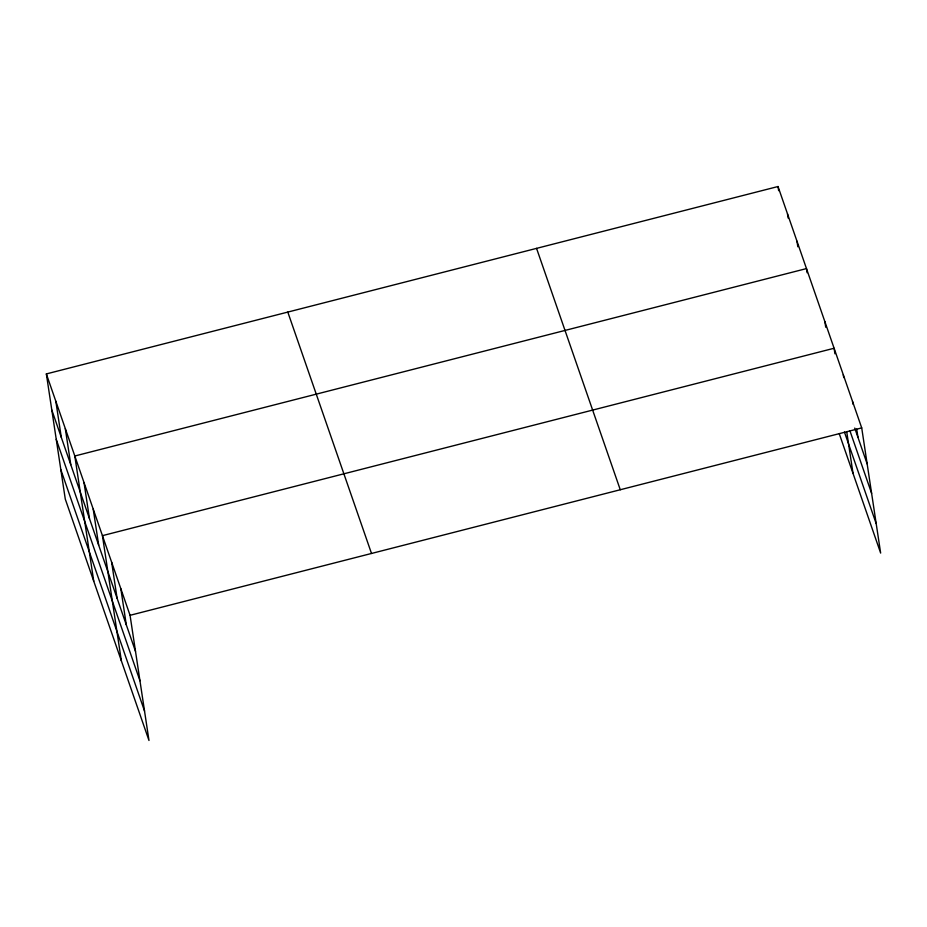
<?xml version="1.0" encoding="UTF-8"?>
<svg xmlns="http://www.w3.org/2000/svg" width="927" height="927" viewBox="0 0 927 927"><rect width="100%" height="100%" fill="white"/><g stroke="black" fill="none" stroke-linecap="round" stroke-linejoin="round"><path stroke-width="1.39" d="M46.35 373.929L130.058 615.308L148.98 740.476L65.284 499.097L46.35 373.929L778.02 186.524L861.716 427.903L880.65 553.071L839.213 433.581M130.058 615.308L861.716 427.903M854.74 428.089L867.174 463.94M849.978 430.951L871.623 493.349M844.439 432.052L876.2 523.651M536.559 248.366L620.267 489.746M287.799 312.086L371.507 553.465M51.796 409.966L135.504 651.345M56.246 439.375L139.954 680.766M60.834 469.688L144.542 711.067M852.516 401.345L852.933 404.126M856.699 429.062L857.962 437.382M843.303 374.798L843.721 377.567M834.937 353.79L834.091 348.251L102.433 535.655L121.367 660.824M846.699 431.6L853.025 473.419M824.891 321.692L825.725 327.243M807.104 272.747L806.478 268.587L74.809 456.003L93.743 581.171M796.988 241.229L797.823 246.779M787.498 213.87L788.124 218.03M778.02 186.524L778.645 190.672M120.846 588.761L126.292 624.798M111.646 562.202L117.092 598.239M93.221 509.108L98.679 545.134M84.021 482.55L89.467 518.587M65.319 428.645L70.776 464.67M55.84 401.287L61.286 437.324"/></g></svg>
